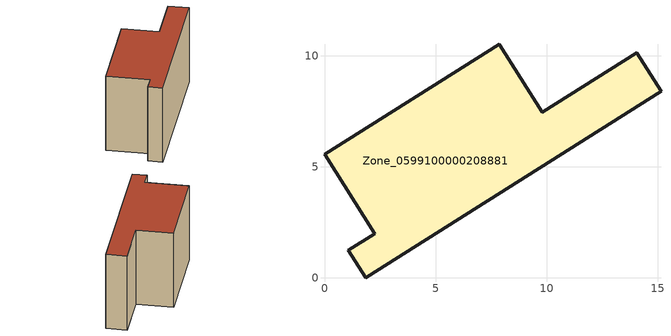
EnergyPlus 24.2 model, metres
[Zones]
Zone_0599100000208881
 floor ground (C_G): 1.08,1.24 2.26,1.98 0,5.57 7.87,10.53 9.81,7.46 14.05,10.13 15.15,8.4 1.85,0 z0
 wall outside (C_F): 2.26,1.98 1.08,1.24 1.85,0 15.15,8.4 14.05,10.13 9.81,7.46 7.87,10.53 0,5.57 2.26,1.98 z0:7.98
 roof outside (C_R): 7.87,10.53 0,5.57 2.26,1.98 1.08,1.24 1.85,0 15.15,8.4 14.05,10.13 9.81,7.46 z7.98
[BUILDING]
Pand.0599100000208881: North Axis=0; Terrain=City; Loads Convergence Tolerance Value=0.04; Temperature Convergence Tolerance Value=0.4; Solar Distribution=FullExterior; Maximum Number of Warmup Days=25; Minimum Number of Warmup Days=1
[Site:Location]
Rotterdam.The.Hague.AP_ZH_NLD Design_Conditions: Latitude=51.96; Longitude=4.45; Time Zone=1; Elevation=-4.5
[SITE:GROUNDTEMPERATURE:BUILDINGSURFACE]
18, 18, 18, 18, 18, 18, 18, 18, 18, 18, 18, 18
[MATERIAL] Thermal Absorptance=0.9; Solar Absorptance=0.7; Visible Absorptance=0.7
Name | Roughness | Thickness | Conductivity | Density | Specific Heat
G.TI.1975-1991 | MediumSmooth | 0.15 | 0.288461 | 540 | 1210
F.TI.1975-1991 | Rough | 0.3 | 0.230769 | 1920 | 840
R.TI.1975-1991 | MediumRough | 0.2 | 0.153846 | 1500 | 1000
[CONSTRUCTION]
C_G: G.TI.1975-1991
C_F: F.TI.1975-1991
C_R: R.TI.1975-1991
[ZONE]
Zone_0599100000208881: Type=1; Multiplier=1; Ceiling Height=Autocalculate; Volume=Autocalculate; Floor Area=autocalculate; Part of Total Floor Area=Yes
[ZONEINFILTRATION:DESIGNFLOWRATE]
Infil_Zone_0599100000208881: Zone or ZoneList or Space or SpaceList=Zone_0599100000208881; Schedule=AlwaysOn; Design Flow Rate Calculation Method=Flow/Area; Flow Rate per Floor Area=0.003; Constant Term Coefficient=1; Temperature Term Coefficient=0; Velocity Term Coefficient=0; Velocity Squared Term Coefficient=0
[HVACTEMPLATE:ZONE:IDEALLOADSAIRSYSTEM]
Zone_0599100000208881: Maximum Heating Supply Air Temperature=50; Minimum Cooling Supply Air Temperature=13; Maximum Heating Supply Air Humidity Ratio=0.0156; Minimum Cooling Supply Air Humidity Ratio=0.0077; Heating Limit=NoLimit; Cooling Limit=NoLimit; Dehumidification Control Type=ConstantSensibleHeatRatio; Cooling Sensible Heat Ratio=0.7; Dehumidification Setpoint=60; Humidification Control Type=None; Humidification Setpoint=30; Outdoor Air Method=None; Outdoor Air Flow Rate per Person=0.00944; Outdoor Air Flow Rate per Zone Floor Area=0; Outdoor Air Flow Rate per Zone=0; Demand Controlled Ventilation Type=None; Outdoor Air Economizer Type=NoEconomizer; Heat Recovery Type=None; Sensible Heat Recovery Effectiveness=0.7; Latent Heat Recovery Effectiveness=0.65
[ZONECONTROL:THERMOSTAT]
ThermostatControl_Zone_0599100000208881: Zone or ZoneList=Zone_0599100000208881; Control Type Schedule=DualSetpointControlType; Control 1=Thermostat_Zone_0599100000208881; Temperature Difference Between Cutout And Setpoint=0
[THERMOSTATSETPOINT:DUALSETPOINT]
Thermostat_Zone_0599100000208881: Heating Setpoint Temperature Schedule=HeatingSetpoint_Zone_0599100000208881; Cooling Setpoint Temperature Schedule=CoolingSetpoint_Zone_0599100000208881
[SCHEDULE:COMPACT]
HeatingSetpoint_Zone_0599100000208881: Through: 12/31, For: AllDays, Until: 24:00, 21
CoolingSetpoint_Zone_0599100000208881: Through: 12/31, For: AllDays, Until: 24:00, 24
DualSetpointControlType: Through: 12/31, For: AllDays, Until: 24:00, 4
AlwaysOn: Through: 12/31, For: AllDays, Until: 24:00, 1
